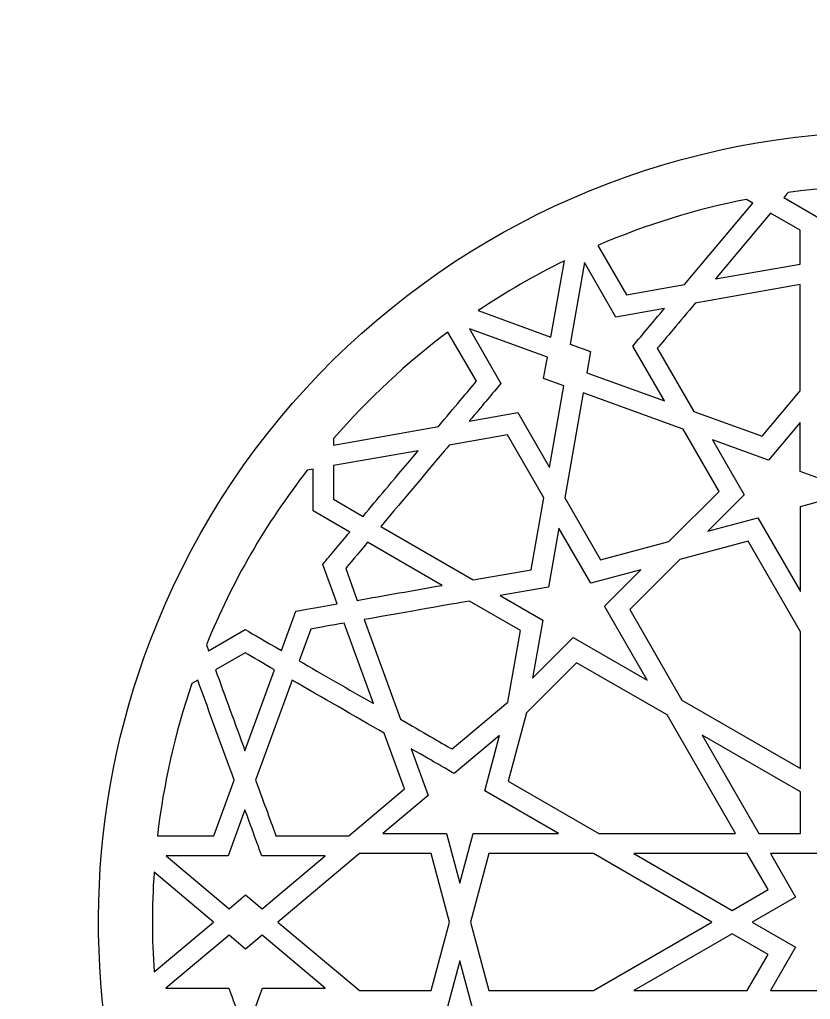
# Model space of a CAD drawing. Header units: millimetres. Extents: x -55 to 50, y -64 to 57.
# Drawn here: x -54.9 to -4.9, y -4.8 to 57.2 of the extents above; entities that cross this region are included whole.
import ezdxf

# ---------------------------------------------------------------- set-up
doc = ezdxf.new("R2010")
doc.units = ezdxf.units.MM
doc.header["$MEASUREMENT"] = 0
doc.layers.add('layer 1', color=7, linetype='Continuous')

msp = doc.modelspace()

# ---------------------------------------------------------------- linework, layer by layer
at = {"layer": 'layer 1', "color": 250}
for points, knots in [([(20.0385, 45.8999), (-5.7478, 57.1613), (-35.7112, 44.855), (-46.2581, 18.881), (-46.2581, 18.881), (-54.9056, -2.4197), (-47.9198, -27.305), (-28.5728, -40.853), (-28.5728, -40.853), (4.3364, -63.8973), (50.0137, -40.3761), (50.0137, 0.0995), (50.0137, 0.0995), (50.0137, 20.3585), (37.8929, 38.0933), (20.0385, 45.8999)], [0, 0, 0, 0, 0.2, 0.2, 0.2, 0.2, 0.4, 0.4, 0.4, 0.4, 0.6, 0.6, 0.6, 0.6, 1, 1, 1, 1]), ([(6.4072, 46.2291), (6.4072, 46.2291), (6.6686, 45.9172), (6.6686, 45.9172), (6.6686, 45.9172), (6.6686, 45.9172), (6.6686, 45.9169), (6.6686, 45.9169), (6.6686, 45.9169), (6.6686, 45.9169), (4.3692, 44.5886), (4.3692, 44.5886), (4.3692, 44.5886), (4.3692, 44.5886), (4.3692, 41.9301), (4.3692, 41.9301), (4.3692, 41.9301), (4.3325, 41.9368), (3.2851, 42.1217), (1.753, 42.393), (1.753, 42.393), (1.753, 42.393), (0.0427, 40.3564), (0.0427, 40.3564), (0.0427, 40.3564), (0.0427, 40.3564), (-1.664, 42.3926), (-1.664, 42.3926), (-1.664, 42.3926), (-1.664, 42.3926), (-4.2806, 41.9315), (-4.2806, 41.9315), (-4.2806, 41.9315), (-4.2806, 41.9315), (-4.2806, 44.5735), (-4.2806, 44.5735), (-4.2806, 44.5735), (-4.2806, 44.5735), (-6.5881, 45.9063), (-6.5881, 45.9063), (-6.5881, 45.9063), (-6.5881, 45.9063), (-6.5881, 45.9063), (-6.5881, 45.9063), (-6.5881, 45.9063), (-6.5881, 45.9063), (-6.5899, 45.907), (-6.5899, 45.907), (-6.5899, 45.907), (-6.5038, 46.01), (-6.4135, 46.1176), (-6.3221, 46.2266), (-6.3221, 46.2266), (-2.0902, 46.8041), (2.1749, 46.8048), (6.4072, 46.2291)], [0, 0, 0, 0, 0.0666667, 0.0666667, 0.0666667, 0.0666667, 0.1333333, 0.1333333, 0.1333333, 0.1333333, 0.2, 0.2, 0.2, 0.2, 0.2666667, 0.2666667, 0.2666667, 0.2666667, 0.3333333, 0.3333333, 0.3333333, 0.3333333, 0.4, 0.4, 0.4, 0.4, 0.4666667, 0.4666667, 0.4666667, 0.4666667, 0.5333333, 0.5333333, 0.5333333, 0.5333333, 0.6, 0.6, 0.6, 0.6, 0.6666667, 0.6666667, 0.6666667, 0.6666667, 0.7333333, 0.7333333, 0.7333333, 0.7333333, 0.8, 0.8, 0.8, 0.8, 0.8666667, 0.8666667, 0.8666667, 0.8666667, 1, 1, 1, 1]), ([(-8.9436, 45.793), (-8.9436, 45.793), (-8.5436, 45.5623), (-8.5436, 45.5623), (-8.5436, 45.5623), (-8.5436, 45.5623), (-12.864, 40.4174), (-12.864, 40.4174), (-12.864, 40.4174), (-12.864, 40.4174), (-12.8644, 40.4171), (-12.8644, 40.4171), (-12.8644, 40.4171), (-12.8644, 40.4171), (-12.8644, 40.4171), (-12.8644, 40.4171), (-12.8644, 40.4171), (-12.8644, 40.4171), (-16.5462, 39.7676), (-16.5462, 39.7676), (-16.5462, 39.7676), (-16.5462, 39.7676), (-18.3462, 42.8826), (-18.3462, 42.8826), (-18.3462, 42.8826), (-15.3119, 44.1918), (-12.1779, 45.1605), (-8.9436, 45.793)], [0, 0, 0, 0, 0.125, 0.125, 0.125, 0.125, 0.25, 0.25, 0.25, 0.25, 0.375, 0.375, 0.375, 0.375, 0.5, 0.5, 0.5, 0.5, 0.625, 0.625, 0.625, 0.625, 0.75, 0.75, 0.75, 0.75, 1, 1, 1, 1]), ([(-5.5566, 41.7065), (-5.5566, 41.7065), (-10.9082, 40.7624), (-10.9082, 40.7624), (-10.9082, 40.7624), (-10.9082, 40.7624), (-7.4214, 44.9143), (-7.4214, 44.9143), (-7.4214, 44.9143), (-7.4214, 44.9143), (-5.5566, 43.8372), (-5.5566, 43.8372), (-5.5566, 43.8372), (-5.5566, 43.8372), (-5.5566, 41.7065), (-5.5566, 41.7065)], [0, 0, 0, 0, 0.2, 0.2, 0.2, 0.2, 0.4, 0.4, 0.4, 0.4, 0.6, 0.6, 0.6, 0.6, 1, 1, 1, 1]), ([(-20.4651, 41.9068), (-20.4651, 41.9068), (-21.3141, 37.09), (-21.3141, 37.09), (-21.3141, 37.09), (-21.3141, 37.09), (-25.9086, 38.7629), (-25.9086, 38.7629), (-25.9086, 38.7629), (-24.1706, 39.932), (-22.3533, 40.9801), (-20.4651, 41.9068)], [0, 0, 0, 0, 0.25, 0.25, 0.25, 0.25, 0.5, 0.5, 0.5, 0.5, 1, 1, 1, 1]), ([(-16.1388, 36.5125), (-16.1388, 36.5125), (-14.1414, 33.0489), (-14.1414, 33.0489), (-14.1414, 33.0489), (-14.1414, 33.0489), (-19.0506, 34.835), (-19.0506, 34.835), (-19.0506, 34.835), (-19.0506, 34.835), (-18.8131, 36.1798), (-18.8131, 36.1798), (-18.8131, 36.1798), (-18.8131, 36.1798), (-20.0966, 36.6469), (-20.0966, 36.6469), (-20.0966, 36.6469), (-20.0966, 36.6469), (-19.1899, 41.7925), (-19.1899, 41.7925), (-19.1899, 41.7925), (-19.1899, 41.7925), (-17.2041, 38.3558), (-17.2041, 38.3558), (-17.2041, 38.3558), (-17.2041, 38.3558), (-14.1383, 38.8969), (-14.1383, 38.8969), (-14.1383, 38.8969), (-14.8955, 37.9938), (-15.4765, 37.3017), (-16.1388, 36.5125)], [0, 0, 0, 0, 0.1111111, 0.1111111, 0.1111111, 0.1111111, 0.2222222, 0.2222222, 0.2222222, 0.2222222, 0.3333333, 0.3333333, 0.3333333, 0.3333333, 0.4444444, 0.4444444, 0.4444444, 0.4444444, 0.5555556, 0.5555556, 0.5555556, 0.5555556, 0.6666667, 0.6666667, 0.6666667, 0.6666667, 0.7777778, 0.7777778, 0.7777778, 0.7777778, 1, 1, 1, 1]), ([(-5.5566, 40.4111), (-5.5566, 40.4111), (-5.5566, 33.6804), (-5.5566, 33.6804), (-5.5566, 33.6804), (-5.5566, 33.6804), (-7.9611, 30.8151), (-7.9611, 30.8151), (-7.9611, 30.8151), (-7.9611, 30.8151), (-12.2879, 32.3885), (-12.2879, 32.3885), (-12.2879, 32.3885), (-12.2879, 32.3885), (-14.5877, 36.3763), (-14.5877, 36.3763), (-14.5877, 36.3763), (-14.0635, 37.0008), (-13.1971, 38.0333), (-12.1849, 39.2416), (-12.1849, 39.2416), (-12.1849, 39.2416), (-5.5566, 40.4111), (-5.5566, 40.4111)], [0, 0, 0, 0, 0.1428571, 0.1428571, 0.1428571, 0.1428571, 0.2857143, 0.2857143, 0.2857143, 0.2857143, 0.4285714, 0.4285714, 0.4285714, 0.4285714, 0.5714286, 0.5714286, 0.5714286, 0.5714286, 0.7142857, 0.7142857, 0.7142857, 0.7142857, 1, 1, 1, 1]), ([(-27.8231, 37.4026), (-27.8231, 37.4026), (-26.0281, 34.2904), (-26.0281, 34.2904), (-26.0281, 34.2904), (-26.5523, 33.6656), (-27.4188, 32.633), (-28.4308, 31.4251), (-28.4308, 31.4251), (-28.4308, 31.4251), (-35.0592, 30.2556), (-35.0592, 30.2556), (-35.0592, 30.2556), (-35.0592, 30.2556), (-35.0592, 30.6811), (-35.0592, 30.6811), (-35.0592, 30.6811), (-32.8658, 33.1932), (-30.4502, 35.4344), (-27.8231, 37.4026)], [0, 0, 0, 0, 0.1666667, 0.1666667, 0.1666667, 0.1666667, 0.3333333, 0.3333333, 0.3333333, 0.3333333, 0.5, 0.5, 0.5, 0.5, 0.6666667, 0.6666667, 0.6666667, 0.6666667, 1, 1, 1, 1]), ([(-20.4928, 34.0021), (-20.4928, 34.0021), (-21.4042, 28.8364), (-21.4042, 28.8364), (-21.4042, 28.8364), (-21.4042, 28.8364), (-23.4118, 32.3106), (-23.4118, 32.3106), (-23.4118, 32.3106), (-23.4118, 32.3106), (-26.4773, 31.7698), (-26.4773, 31.7698), (-26.4773, 31.7698), (-25.582, 32.8373), (-25.2674, 33.2123), (-24.477, 34.1542), (-24.477, 34.1542), (-24.477, 34.1542), (-26.4693, 37.6093), (-26.4693, 37.6093), (-26.4693, 37.6093), (-26.4693, 37.6093), (-21.539, 35.8144), (-21.539, 35.8144), (-21.539, 35.8144), (-21.539, 35.8144), (-21.7767, 34.4689), (-21.7767, 34.4689), (-21.7767, 34.4689), (-21.7767, 34.4689), (-20.4928, 34.0021), (-20.4928, 34.0021)], [0, 0, 0, 0, 0.1111111, 0.1111111, 0.1111111, 0.1111111, 0.2222222, 0.2222222, 0.2222222, 0.2222222, 0.3333333, 0.3333333, 0.3333333, 0.3333333, 0.4444444, 0.4444444, 0.4444444, 0.4444444, 0.5555556, 0.5555556, 0.5555556, 0.5555556, 0.6666667, 0.6666667, 0.6666667, 0.6666667, 0.7777778, 0.7777778, 0.7777778, 0.7777778, 1, 1, 1, 1]), ([(-19.2756, 33.5594), (-19.2756, 33.5594), (-12.9533, 31.2589), (-12.9533, 31.2589), (-12.9533, 31.2589), (-12.9533, 31.2589), (-10.6849, 27.3301), (-10.6849, 27.3301), (-10.6849, 27.3301), (-10.6849, 27.3301), (-13.8515, 24.1646), (-13.8515, 24.1646), (-13.8515, 24.1646), (-13.8515, 24.1646), (-18.1761, 23.005), (-18.1761, 23.005), (-18.1761, 23.005), (-18.1761, 23.005), (-20.4443, 26.9339), (-20.4443, 26.9339), (-20.4443, 26.9339), (-20.4443, 26.9339), (-19.2756, 33.5594), (-19.2756, 33.5594)], [0, 0, 0, 0, 0.1428571, 0.1428571, 0.1428571, 0.1428571, 0.2857143, 0.2857143, 0.2857143, 0.2857143, 0.4285714, 0.4285714, 0.4285714, 0.4285714, 0.5714286, 0.5714286, 0.5714286, 0.5714286, 0.7142857, 0.7142857, 0.7142857, 0.7142857, 1, 1, 1, 1]), ([(-2.0701, 27.3135), (-2.0701, 27.3135), (-5.5372, 26.385), (-5.5372, 26.385), (-5.5372, 26.385), (-5.5372, 26.385), (-5.5372, 21.004), (-5.5372, 21.004), (-5.5372, 21.004), (-5.5372, 21.004), (-8.2278, 25.6646), (-8.2278, 25.6646), (-8.2278, 25.6646), (-8.2278, 25.6646), (-11.3968, 24.8144), (-11.3968, 24.8144), (-11.3968, 24.8144), (-11.3968, 24.8144), (-9.0907, 27.1198), (-9.0907, 27.1198), (-9.0907, 27.1198), (-9.0907, 27.1198), (-11.0991, 30.5985), (-11.0991, 30.5985), (-11.0991, 30.5985), (-11.0991, 30.5985), (-7.5579, 29.3109), (-7.5579, 29.3109), (-7.5579, 29.3109), (-7.5579, 29.3109), (-5.5566, 31.696), (-5.5566, 31.696), (-5.5566, 31.696), (-5.5566, 31.696), (-5.5566, 28.5831), (-5.5566, 28.5831), (-5.5566, 28.5831), (-5.5566, 28.5831), (-2.0701, 27.3135), (-2.0701, 27.3135)], [0, 0, 0, 0, 0.0909091, 0.0909091, 0.0909091, 0.0909091, 0.1818182, 0.1818182, 0.1818182, 0.1818182, 0.2727273, 0.2727273, 0.2727273, 0.2727273, 0.3636364, 0.3636364, 0.3636364, 0.3636364, 0.4545455, 0.4545455, 0.4545455, 0.4545455, 0.5454545, 0.5454545, 0.5454545, 0.5454545, 0.6363636, 0.6363636, 0.6363636, 0.6363636, 0.7272727, 0.7272727, 0.7272727, 0.7272727, 0.8181818, 0.8181818, 0.8181818, 0.8181818, 1, 1, 1, 1]), ([(-24.0696, 30.8991), (-24.0696, 30.8991), (-21.7664, 26.9131), (-21.7664, 26.9131), (-21.7664, 26.9131), (-21.7664, 26.9131), (-22.5666, 22.3806), (-22.5666, 22.3806), (-22.5666, 22.3806), (-22.5666, 22.3806), (-26.2341, 21.7329), (-26.2341, 21.7329), (-26.2341, 21.7329), (-26.2341, 21.7329), (-32.072, 25.1044), (-32.072, 25.1044), (-32.072, 25.1044), (-31.5626, 25.7108), (-28.2881, 29.6108), (-27.752, 30.2493), (-27.752, 30.2493), (-27.752, 30.2493), (-27.7515, 30.2493), (-27.7515, 30.2493), (-27.7515, 30.2493), (-27.7515, 30.2493), (-27.7513, 30.2493), (-27.7513, 30.2493), (-27.7513, 30.2493), (-27.7513, 30.2493), (-24.0696, 30.8991), (-24.0696, 30.8991)], [0, 0, 0, 0, 0.1111111, 0.1111111, 0.1111111, 0.1111111, 0.2222222, 0.2222222, 0.2222222, 0.2222222, 0.3333333, 0.3333333, 0.3333333, 0.3333333, 0.4444444, 0.4444444, 0.4444444, 0.4444444, 0.5555556, 0.5555556, 0.5555556, 0.5555556, 0.6666667, 0.6666667, 0.6666667, 0.6666667, 0.7777778, 0.7777778, 0.7777778, 0.7777778, 1, 1, 1, 1]), ([(-35.0592, 28.9602), (-35.0592, 28.9602), (-29.7075, 29.9043), (-29.7075, 29.9043), (-29.7075, 29.9043), (-31.6375, 27.6059), (-32.1597, 26.9833), (-33.1942, 25.7524), (-33.1942, 25.7524), (-33.1942, 25.7524), (-35.0592, 26.8295), (-35.0592, 26.8295), (-35.0592, 26.8295), (-35.0592, 26.8295), (-35.0592, 28.9602), (-35.0592, 28.9602)], [0, 0, 0, 0, 0.2, 0.2, 0.2, 0.2, 0.4, 0.4, 0.4, 0.4, 0.6, 0.6, 0.6, 0.6, 1, 1, 1, 1]), ([(-36.7208, 28.6671), (-36.7208, 28.6671), (-36.3352, 28.7352), (-36.3352, 28.7352), (-36.3352, 28.7352), (-36.3352, 28.7352), (-36.3352, 26.0929), (-36.3352, 26.0929), (-36.3352, 26.0929), (-36.3352, 26.0929), (-34.026, 24.7594), (-34.026, 24.7594), (-34.026, 24.7594), (-34.6539, 24.0094), (-35.2407, 23.3098), (-35.74, 22.715), (-35.74, 22.715), (-35.74, 22.715), (-34.8318, 20.2173), (-34.8318, 20.2173), (-34.8318, 20.2173), (-36.5924, 19.9076), (-36.6945, 19.8896), (-37.451, 19.7549), (-37.451, 19.7549), (-37.451, 19.7549), (-38.3542, 17.2706), (-38.3542, 17.2706), (-38.3542, 17.2706), (-39.4724, 17.9169), (-40.0456, 18.2474), (-40.6473, 18.5942), (-40.6473, 18.5942), (-40.6473, 18.5942), (-42.961, 17.2597), (-42.961, 17.2597), (-42.961, 17.2597), (-42.9762, 17.3013), (-43.0266, 17.4399), (-43.095, 17.6283), (-43.095, 17.6283), (-41.4696, 21.626), (-39.3443, 25.2998), (-36.7208, 28.6671)], [0, 0, 0, 0, 0.0833333, 0.0833333, 0.0833333, 0.0833333, 0.1666667, 0.1666667, 0.1666667, 0.1666667, 0.25, 0.25, 0.25, 0.25, 0.3333333, 0.3333333, 0.3333333, 0.3333333, 0.4166667, 0.4166667, 0.4166667, 0.4166667, 0.5, 0.5, 0.5, 0.5, 0.5833333, 0.5833333, 0.5833333, 0.5833333, 0.6666667, 0.6666667, 0.6666667, 0.6666667, 0.75, 0.75, 0.75, 0.75, 0.8333333, 0.8333333, 0.8333333, 0.8333333, 1, 1, 1, 1]), ([(-18.7916, 21.5191), (-18.7916, 21.5191), (-15.6229, 22.3686), (-15.6229, 22.3686), (-15.6229, 22.3686), (-15.6229, 22.3686), (-17.9294, 20.0635), (-17.9294, 20.0635), (-17.9294, 20.0635), (-17.9294, 20.0635), (-15.2389, 15.403), (-15.2389, 15.403), (-15.2389, 15.403), (-15.2389, 15.403), (-19.8993, 18.0936), (-19.8993, 18.0936), (-19.8993, 18.0936), (-19.8993, 18.0936), (-22.4771, 15.5145), (-22.4771, 15.5145), (-22.4771, 15.5145), (-22.4771, 15.5145), (-21.8292, 19.1904), (-21.8292, 19.1904), (-21.8292, 19.1904), (-21.8292, 19.1904), (-24.515, 20.7409), (-24.515, 20.7409), (-24.515, 20.7409), (-24.515, 20.7409), (-21.4657, 21.2789), (-21.4657, 21.2789), (-21.4657, 21.2789), (-21.4657, 21.2789), (-20.8069, 25.0098), (-20.8069, 25.0098), (-20.8069, 25.0098), (-20.8069, 25.0098), (-18.7916, 21.5191), (-18.7916, 21.5191)], [0, 0, 0, 0, 0.0909091, 0.0909091, 0.0909091, 0.0909091, 0.1818182, 0.1818182, 0.1818182, 0.1818182, 0.2727273, 0.2727273, 0.2727273, 0.2727273, 0.3636364, 0.3636364, 0.3636364, 0.3636364, 0.4545455, 0.4545455, 0.4545455, 0.4545455, 0.5454545, 0.5454545, 0.5454545, 0.5454545, 0.6363636, 0.6363636, 0.6363636, 0.6363636, 0.7272727, 0.7272727, 0.7272727, 0.7272727, 0.8181818, 0.8181818, 0.8181818, 0.8181818, 1, 1, 1, 1]), ([(-13.0295, 14.1277), (-13.0295, 14.1277), (-16.335, 19.8533), (-16.335, 19.8533), (-16.335, 19.8533), (-16.335, 19.8533), (-13.1681, 23.0184), (-13.1681, 23.0184), (-13.1681, 23.0184), (-13.1681, 23.0184), (-8.8434, 24.1787), (-8.8434, 24.1787), (-8.8434, 24.1787), (-8.8434, 24.1787), (-5.5372, 18.452), (-5.5372, 18.452), (-5.5372, 18.452), (-5.5372, 18.452), (-5.5372, 9.8023), (-5.5372, 9.8023), (-5.5372, 9.8023), (-5.5372, 9.8023), (-13.0295, 14.1277), (-13.0295, 14.1277)], [0, 0, 0, 0, 0.1428571, 0.1428571, 0.1428571, 0.1428571, 0.2857143, 0.2857143, 0.2857143, 0.2857143, 0.4285714, 0.4285714, 0.4285714, 0.4285714, 0.5714286, 0.5714286, 0.5714286, 0.5714286, 0.7142857, 0.7142857, 0.7142857, 0.7142857, 1, 1, 1, 1]), ([(-32.9045, 24.1117), (-32.9045, 24.1117), (-28.189, 21.3886), (-28.189, 21.3886), (-28.189, 21.3886), (-29.9802, 21.0732), (-31.8864, 20.737), (-33.5562, 20.4421), (-33.5562, 20.4421), (-33.5562, 20.4421), (-34.2893, 22.4589), (-34.2893, 22.4589), (-34.2893, 22.4589), (-34.0596, 22.733), (-33.5434, 23.3483), (-32.9045, 24.1117)], [0, 0, 0, 0, 0.2, 0.2, 0.2, 0.2, 0.4, 0.4, 0.4, 0.4, 0.6, 0.6, 0.6, 0.6, 1, 1, 1, 1]), ([(-24.0393, 14), (-24.0393, 14), (-27.5656, 11.0427), (-27.5656, 11.0427), (-27.5656, 11.0427), (-28.2743, 11.4519), (-29.4477, 12.1289), (-30.8183, 12.9191), (-30.8183, 12.9191), (-30.8183, 12.9191), (-33.1134, 19.2246), (-33.1134, 19.2246), (-33.1134, 19.2246), (-30.2516, 19.7305), (-27.6756, 20.1835), (-26.4702, 20.3962), (-26.4702, 20.3962), (-26.4702, 20.3962), (-26.4698, 20.3959), (-26.4698, 20.3959), (-26.4698, 20.3959), (-26.4698, 20.3959), (-26.4695, 20.3959), (-26.4695, 20.3959), (-26.4695, 20.3959), (-26.4695, 20.3959), (-23.2409, 18.5325), (-23.2409, 18.5325), (-23.2409, 18.5325), (-23.2409, 18.5325), (-24.0393, 14), (-24.0393, 14)], [0, 0, 0, 0, 0.1111111, 0.1111111, 0.1111111, 0.1111111, 0.2222222, 0.2222222, 0.2222222, 0.2222222, 0.3333333, 0.3333333, 0.3333333, 0.3333333, 0.4444444, 0.4444444, 0.4444444, 0.4444444, 0.5555556, 0.5555556, 0.5555556, 0.5555556, 0.6666667, 0.6666667, 0.6666667, 0.6666667, 0.7777778, 0.7777778, 0.7777778, 0.7777778, 1, 1, 1, 1]), ([(-32.5373, 13.9118), (-34.1066, 14.8181), (-35.7718, 15.7798), (-37.2324, 16.6229), (-37.2324, 16.6229), (-37.2324, 16.6229), (-36.5034, 18.6274), (-36.5034, 18.6274), (-36.5034, 18.6274), (-35.9215, 18.7304), (-35.199, 18.8574), (-34.3891, 18.9996), (-34.3891, 18.9996), (-34.3891, 18.9996), (-32.5373, 13.9118), (-32.5373, 13.9118)], [0, 0, 0, 0, 0.2, 0.2, 0.2, 0.2, 0.4, 0.4, 0.4, 0.4, 0.6, 0.6, 0.6, 0.6, 1, 1, 1, 1]), ([(-40.6598, 10.9358), (-41.2798, 12.6404), (-41.9403, 14.4551), (-42.5183, 16.0419), (-42.5183, 16.0419), (-42.5183, 16.0419), (-40.6472, 17.1217), (-40.6472, 17.1217), (-40.6472, 17.1217), (-40.1369, 16.8272), (-39.5046, 16.462), (-38.7972, 16.0532), (-38.7972, 16.0532), (-38.7972, 16.0532), (-40.6598, 10.9358), (-40.6598, 10.9358)], [0, 0, 0, 0, 0.2, 0.2, 0.2, 0.2, 0.4, 0.4, 0.4, 0.4, 0.6, 0.6, 0.6, 0.6, 1, 1, 1, 1]), ([(-9.6382, 5.7016), (-9.6382, 5.7016), (-18.2878, 5.7016), (-18.2878, 5.7016), (-18.2878, 5.7016), (-18.2878, 5.7016), (-24.0144, 9.0075), (-24.0144, 9.0075), (-24.0144, 9.0075), (-24.0144, 9.0075), (-22.8542, 13.3325), (-22.8542, 13.3325), (-22.8542, 13.3325), (-22.8542, 13.3325), (-19.6893, 16.4994), (-19.6893, 16.4994), (-19.6893, 16.4994), (-19.6893, 16.4994), (-13.9633, 13.1935), (-13.9633, 13.1935), (-13.9633, 13.1935), (-13.9633, 13.1935), (-9.6382, 5.7016), (-9.6382, 5.7016)], [0, 0, 0, 0, 0.1428571, 0.1428571, 0.1428571, 0.1428571, 0.2857143, 0.2857143, 0.2857143, 0.2857143, 0.4285714, 0.4285714, 0.4285714, 0.4285714, 0.5714286, 0.5714286, 0.5714286, 0.5714286, 0.7142857, 0.7142857, 0.7142857, 0.7142857, 1, 1, 1, 1]), ([(-44.0136, 15.179), (-44.0136, 15.179), (-43.6403, 15.3945), (-43.6403, 15.3945), (-43.6403, 15.3945), (-42.9136, 13.3992), (-42.0672, 11.073), (-41.3389, 9.0699), (-41.3389, 9.0699), (-41.3389, 9.0699), (-41.3391, 9.0696), (-41.3391, 9.0696), (-41.3391, 9.0696), (-41.3391, 9.0696), (-41.3389, 9.0692), (-41.3389, 9.0692), (-41.3389, 9.0692), (-41.3389, 9.0692), (-42.6165, 5.557), (-42.6165, 5.557), (-42.6165, 5.557), (-42.6165, 5.557), (-46.1928, 5.5556), (-46.1928, 5.5556), (-46.1928, 5.5556), (-45.8112, 8.8399), (-45.0836, 12.0562), (-44.0136, 15.179)], [0, 0, 0, 0, 0.125, 0.125, 0.125, 0.125, 0.25, 0.25, 0.25, 0.25, 0.375, 0.375, 0.375, 0.375, 0.5, 0.5, 0.5, 0.5, 0.625, 0.625, 0.625, 0.625, 0.75, 0.75, 0.75, 0.75, 1, 1, 1, 1]), ([(-31.8582, 12.0463), (-31.8582, 12.0463), (-31.8582, 12.046), (-31.8582, 12.046), (-31.8582, 12.046), (-31.8582, 12.046), (-31.858, 12.046), (-31.858, 12.046), (-31.858, 12.046), (-31.858, 12.046), (-30.5722, 8.5143), (-30.5722, 8.5143), (-30.5722, 8.5143), (-30.5722, 8.5143), (-34.0984, 5.5552), (-34.0984, 5.5552), (-34.0984, 5.5552), (-34.0984, 5.5552), (-38.701, 5.557), (-38.701, 5.557), (-38.701, 5.557), (-38.9795, 6.3232), (-39.4411, 7.5893), (-39.981, 9.0699), (-39.981, 9.0699), (-39.981, 9.0699), (-37.6754, 15.4048), (-37.6754, 15.4048), (-37.6754, 15.4048), (-37.6754, 15.4048), (-37.6753, 15.4044), (-37.6753, 15.4044), (-37.6753, 15.4044), (-37.6753, 15.4044), (-37.675, 15.4051), (-37.675, 15.4051), (-37.675, 15.4051), (-35.8396, 14.3457), (-33.7009, 13.1106), (-31.8582, 12.0463)], [0, 0, 0, 0, 0.0909091, 0.0909091, 0.0909091, 0.0909091, 0.1818182, 0.1818182, 0.1818182, 0.1818182, 0.2727273, 0.2727273, 0.2727273, 0.2727273, 0.3636364, 0.3636364, 0.3636364, 0.3636364, 0.4545455, 0.4545455, 0.4545455, 0.4545455, 0.5454545, 0.5454545, 0.5454545, 0.5454545, 0.6363636, 0.6363636, 0.6363636, 0.6363636, 0.7272727, 0.7272727, 0.7272727, 0.7272727, 0.8181818, 0.8181818, 0.8181818, 0.8181818, 1, 1, 1, 1]), ([(-30.1395, 11.055), (-28.4999, 10.1092), (-28.0665, 9.8587), (-27.4303, 9.4911), (-27.4303, 9.4911), (-27.4303, 9.4911), (-24.5598, 11.8985), (-24.5598, 11.8985), (-24.5598, 11.8985), (-24.5598, 11.8985), (-25.5003, 8.3919), (-25.5003, 8.3919), (-25.5003, 8.3919), (-25.5003, 8.3919), (-20.8396, 5.7016), (-20.8396, 5.7016), (-20.8396, 5.7016), (-20.8396, 5.7016), (-26.2206, 5.7016), (-26.2206, 5.7016), (-26.2206, 5.7016), (-26.2206, 5.7016), (-27.0632, 2.5552), (-27.0632, 2.5552), (-27.0632, 2.5552), (-27.0632, 2.5552), (-27.9055, 5.7016), (-27.9055, 5.7016), (-27.9055, 5.7016), (-27.9055, 5.7016), (-31.9395, 5.7016), (-31.9395, 5.7016), (-31.9395, 5.7016), (-31.9395, 5.7016), (-29.0675, 8.1114), (-29.0675, 8.1114), (-29.0675, 8.1114), (-29.0675, 8.1114), (-30.1395, 11.055), (-30.1395, 11.055)], [0, 0, 0, 0, 0.0909091, 0.0909091, 0.0909091, 0.0909091, 0.1818182, 0.1818182, 0.1818182, 0.1818182, 0.2727273, 0.2727273, 0.2727273, 0.2727273, 0.3636364, 0.3636364, 0.3636364, 0.3636364, 0.4545455, 0.4545455, 0.4545455, 0.4545455, 0.5454545, 0.5454545, 0.5454545, 0.5454545, 0.6363636, 0.6363636, 0.6363636, 0.6363636, 0.7272727, 0.7272727, 0.7272727, 0.7272727, 0.8181818, 0.8181818, 0.8181818, 0.8181818, 1, 1, 1, 1]), ([(-8.165, 5.7016), (-8.165, 5.7016), (-11.7538, 11.9179), (-11.7538, 11.9179), (-11.7538, 11.9179), (-11.7538, 11.9179), (-5.5372, 8.3291), (-5.5372, 8.3291), (-5.5372, 8.3291), (-5.5372, 8.3291), (-5.5372, 5.7016), (-5.5372, 5.7016), (-5.5372, 5.7016), (-5.5372, 5.7016), (-8.165, 5.7016), (-8.165, 5.7016)], [0, 0, 0, 0, 0.2, 0.2, 0.2, 0.2, 0.4, 0.4, 0.4, 0.4, 0.6, 0.6, 0.6, 0.6, 1, 1, 1, 1]), ([(1.6457, -5.8088), (1.6457, -5.8088), (0.0635, -8.5492), (0.0635, -8.5492), (0.0635, -8.5492), (0.0635, -8.5492), (-1.5187, -5.8088), (-1.5187, -5.8088), (-1.5187, -5.8088), (-1.5187, -5.8088), (-4.2615, -7.3914), (-4.2615, -7.3914), (-4.2615, -7.3914), (-4.2615, -7.3914), (-4.2615, -4.2242), (-4.2615, -4.2242), (-4.2615, -4.2242), (-4.2615, -4.2242), (-7.4288, -4.2242), (-7.4288, -4.2242), (-7.4288, -4.2242), (-7.4288, -4.2242), (-5.8459, -1.4817), (-5.8459, -1.4817), (-5.8459, -1.4817), (-5.8459, -1.4817), (-8.5866, 0.1009), (-8.5866, 0.1009), (-8.5866, 0.1009), (-8.5866, 0.1009), (-5.8459, 1.6831), (-5.8459, 1.6831), (-5.8459, 1.6831), (-5.8459, 1.6831), (-7.4288, 4.4256), (-7.4288, 4.4256), (-7.4288, 4.4256), (-7.4288, 4.4256), (-4.2615, 4.4256), (-4.2615, 4.4256), (-4.2615, 4.4256), (-4.2615, 4.4256), (-4.2615, 7.5928), (-4.2615, 7.5928), (-4.2615, 7.5928), (-4.2615, 7.5928), (-1.5187, 6.0103), (-1.5187, 6.0103), (-1.5187, 6.0103), (-1.5187, 6.0103), (0.0635, 8.7507), (0.0635, 8.7507), (0.0635, 8.7507), (0.0635, 8.7507), (1.6457, 6.0103), (1.6457, 6.0103), (1.6457, 6.0103), (1.6457, 6.0103), (4.3886, 7.5928), (4.3886, 7.5928), (4.3886, 7.5928), (4.3886, 7.5928), (4.3886, 4.4256), (4.3886, 4.4256), (4.3886, 4.4256), (4.3886, 4.4256), (7.5554, 4.4256), (7.5554, 4.4256), (7.5554, 4.4256), (7.5554, 4.4256), (5.9729, 1.6831), (5.9729, 1.6831), (5.9729, 1.6831), (5.9729, 1.6831), (8.7136, 0.1009), (8.7136, 0.1009), (8.7136, 0.1009), (8.7136, 0.1009), (5.9729, -1.4817), (5.9729, -1.4817), (5.9729, -1.4817), (5.9729, -1.4817), (7.5554, -4.2242), (7.5554, -4.2242), (7.5554, -4.2242), (7.5554, -4.2242), (4.3886, -4.2242), (4.3886, -4.2242), (4.3886, -4.2242), (4.3886, -4.2242), (4.3886, -7.3914), (4.3886, -7.3914), (4.3886, -7.3914), (4.3886, -7.3914), (1.6457, -5.8088), (1.6457, -5.8088)], [0, 0, 0, 0, 0.04, 0.04, 0.04, 0.04, 0.08, 0.08, 0.08, 0.08, 0.12, 0.12, 0.12, 0.12, 0.16, 0.16, 0.16, 0.16, 0.2, 0.2, 0.2, 0.2, 0.24, 0.24, 0.24, 0.24, 0.28, 0.28, 0.28, 0.28, 0.32, 0.32, 0.32, 0.32, 0.36, 0.36, 0.36, 0.36, 0.4, 0.4, 0.4, 0.4, 0.44, 0.44, 0.44, 0.44, 0.48, 0.48, 0.48, 0.48, 0.52, 0.52, 0.52, 0.52, 0.56, 0.56, 0.56, 0.56, 0.6, 0.6, 0.6, 0.6, 0.64, 0.64, 0.64, 0.64, 0.68, 0.68, 0.68, 0.68, 0.72, 0.72, 0.72, 0.72, 0.76, 0.76, 0.76, 0.76, 0.8, 0.8, 0.8, 0.8, 0.84, 0.84, 0.84, 0.84, 0.88, 0.88, 0.88, 0.88, 0.92, 0.92, 0.92, 0.92, 1, 1, 1, 1]), ([(-40.6593, 7.2055), (-39.9103, 5.1513), (-39.8188, 4.8976), (-39.5955, 4.2817), (-39.5955, 4.2817), (-39.5955, 4.2817), (-35.5794, 4.2799), (-35.5794, 4.2799), (-35.5794, 4.2799), (-35.5794, 4.2799), (-39.5669, 0.9338), (-39.5669, 0.9338), (-39.5669, 0.9338), (-39.5669, 0.9338), (-40.6131, 1.8119), (-40.6131, 1.8119), (-40.6131, 1.8119), (-40.6131, 1.8119), (-41.6593, 0.9335), (-41.6593, 0.9335), (-41.6593, 0.9335), (-41.6593, 0.9335), (-45.6483, 4.2803), (-45.6483, 4.2803), (-45.6483, 4.2803), (-45.6483, 4.2803), (-41.7227, 4.2817), (-41.7227, 4.2817), (-41.7227, 4.2817), (-41.7227, 4.2817), (-40.6593, 7.2055), (-40.6593, 7.2055)], [0, 0, 0, 0, 0.1111111, 0.1111111, 0.1111111, 0.1111111, 0.2222222, 0.2222222, 0.2222222, 0.2222222, 0.3333333, 0.3333333, 0.3333333, 0.3333333, 0.4444444, 0.4444444, 0.4444444, 0.4444444, 0.5555556, 0.5555556, 0.5555556, 0.5555556, 0.6666667, 0.6666667, 0.6666667, 0.6666667, 0.7777778, 0.7777778, 0.7777778, 0.7777778, 1, 1, 1, 1]), ([(-28.8848, 4.4256), (-28.8848, 4.4256), (-27.7265, 0.1009), (-27.7265, 0.1009), (-27.7265, 0.1009), (-27.7265, 0.1009), (-28.8848, -4.2242), (-28.8848, -4.2242), (-28.8848, -4.2242), (-28.8848, -4.2242), (-33.4191, -4.2242), (-33.4191, -4.2242), (-33.4191, -4.2242), (-33.4191, -4.2242), (-33.5913, -4.0795), (-33.5913, -4.0795), (-33.5913, -4.0795), (-33.5913, -4.0795), (-33.5935, -4.0795), (-33.5935, -4.0795), (-33.5935, -4.0795), (-33.5935, -4.0795), (-38.5746, 0.1009), (-38.5746, 0.1009), (-38.5746, 0.1009), (-38.5746, 0.1009), (-33.4213, 4.4256), (-33.4213, 4.4256), (-33.4213, 4.4256), (-33.4213, 4.4256), (-28.8848, 4.4256), (-28.8848, 4.4256)], [0, 0, 0, 0, 0.1111111, 0.1111111, 0.1111111, 0.1111111, 0.2222222, 0.2222222, 0.2222222, 0.2222222, 0.3333333, 0.3333333, 0.3333333, 0.3333333, 0.4444444, 0.4444444, 0.4444444, 0.4444444, 0.5555556, 0.5555556, 0.5555556, 0.5555556, 0.6666667, 0.6666667, 0.6666667, 0.6666667, 0.7777778, 0.7777778, 0.7777778, 0.7777778, 1, 1, 1, 1]), ([(-18.63, -4.2242), (-18.63, -4.2242), (-25.2414, -4.2242), (-25.2414, -4.2242), (-25.2414, -4.2242), (-25.2414, -4.2242), (-26.3996, 0.1009), (-26.3996, 0.1009), (-26.3996, 0.1009), (-26.3996, 0.1009), (-25.2414, 4.4256), (-25.2414, 4.4256), (-25.2414, 4.4256), (-25.2414, 4.4256), (-18.6298, 4.4256), (-18.6298, 4.4256), (-18.6298, 4.4256), (-18.6298, 4.4256), (-11.1379, 0.1009), (-11.1379, 0.1009), (-11.1379, 0.1009), (-11.1379, 0.1009), (-18.63, -4.2242), (-18.63, -4.2242)], [0, 0, 0, 0, 0.1428571, 0.1428571, 0.1428571, 0.1428571, 0.2857143, 0.2857143, 0.2857143, 0.2857143, 0.4285714, 0.4285714, 0.4285714, 0.4285714, 0.5714286, 0.5714286, 0.5714286, 0.5714286, 0.7142857, 0.7142857, 0.7142857, 0.7142857, 1, 1, 1, 1]), ([(-16.0778, 4.4256), (-16.0778, 4.4256), (-8.9016, 4.4256), (-8.9016, 4.4256), (-8.9016, 4.4256), (-8.9016, 4.4256), (-7.5886, 2.1502), (-7.5886, 2.1502), (-7.5886, 2.1502), (-7.5886, 2.1502), (-9.8622, 0.8371), (-9.8622, 0.8371), (-9.8622, 0.8371), (-9.8622, 0.8371), (-16.0778, 4.4256), (-16.0778, 4.4256)], [0, 0, 0, 0, 0.2, 0.2, 0.2, 0.2, 0.4, 0.4, 0.4, 0.4, 0.6, 0.6, 0.6, 0.6, 1, 1, 1, 1]), ([(-46.4032, 3.248), (-46.4032, 3.248), (-42.6518, 0.1009), (-42.6518, 0.1009), (-42.6518, 0.1009), (-42.6518, 0.1009), (-46.4032, -3.0466), (-46.4032, -3.0466), (-46.4032, -3.0466), (-46.5424, -0.9476), (-46.5487, 1.0502), (-46.4032, 3.248)], [0, 0, 0, 0, 0.25, 0.25, 0.25, 0.25, 0.5, 0.5, 0.5, 0.5, 1, 1, 1, 1]), ([(-40.6131, -1.6104), (-40.6131, -1.6104), (-39.5669, -0.732), (-39.5669, -0.732), (-39.5669, -0.732), (-39.5669, -0.732), (-35.5771, -4.0802), (-35.5771, -4.0802), (-35.5771, -4.0802), (-35.5771, -4.0802), (-39.5525, -4.082), (-39.5525, -4.082), (-39.5525, -4.082), (-39.5525, -4.082), (-40.616, -7.0062), (-40.616, -7.0062), (-40.616, -7.0062), (-41.3354, -5.0331), (-41.4893, -4.6069), (-41.6797, -4.082), (-41.6797, -4.082), (-41.6797, -4.082), (-45.6504, -4.0802), (-45.6504, -4.0802), (-45.6504, -4.0802), (-45.6504, -4.0802), (-41.6593, -0.732), (-41.6593, -0.732), (-41.6593, -0.732), (-41.6593, -0.732), (-40.6131, -1.6104), (-40.6131, -1.6104)], [0, 0, 0, 0, 0.1111111, 0.1111111, 0.1111111, 0.1111111, 0.2222222, 0.2222222, 0.2222222, 0.2222222, 0.3333333, 0.3333333, 0.3333333, 0.3333333, 0.4444444, 0.4444444, 0.4444444, 0.4444444, 0.5555556, 0.5555556, 0.5555556, 0.5555556, 0.6666667, 0.6666667, 0.6666667, 0.6666667, 0.7777778, 0.7777778, 0.7777778, 0.7777778, 1, 1, 1, 1]), ([(-9.8622, -0.6357), (-9.8622, -0.6357), (-7.5886, -1.9487), (-7.5886, -1.9487), (-7.5886, -1.9487), (-7.5886, -1.9487), (-8.9016, -4.2242), (-8.9016, -4.2242), (-8.9016, -4.2242), (-8.9016, -4.2242), (-16.0781, -4.2242), (-16.0781, -4.2242), (-16.0781, -4.2242), (-16.0781, -4.2242), (-9.8622, -0.6357), (-9.8622, -0.6357)], [0, 0, 0, 0, 0.2, 0.2, 0.2, 0.2, 0.4, 0.4, 0.4, 0.4, 0.6, 0.6, 0.6, 0.6, 1, 1, 1, 1]), ([(-31.899, -5.5002), (-31.899, -5.5002), (-27.9055, -5.5002), (-27.9055, -5.5002), (-27.9055, -5.5002), (-27.9055, -5.5002), (-27.0632, -2.3537), (-27.0632, -2.3537), (-27.0632, -2.3537), (-27.0632, -2.3537), (-26.2206, -5.5002), (-26.2206, -5.5002), (-26.2206, -5.5002), (-26.2206, -5.5002), (-20.8401, -5.5002), (-20.8401, -5.5002), (-20.8401, -5.5002), (-20.8401, -5.5002), (-25.5003, -8.1904), (-25.5003, -8.1904), (-25.5003, -8.1904), (-25.5003, -8.1904), (-24.5645, -11.6791), (-24.5645, -11.6791), (-24.5645, -11.6791), (-24.5645, -11.6791), (-27.4107, -9.2918), (-27.4107, -9.2918), (-27.4107, -9.2918), (-27.4107, -9.2918), (-30.089, -10.8373), (-30.089, -10.8373), (-30.089, -10.8373), (-29.3254, -8.7415), (-29.2258, -8.4645), (-29.026, -7.911), (-29.026, -7.911), (-29.026, -7.911), (-31.899, -5.5002), (-31.899, -5.5002)], [0, 0, 0, 0, 0.0909091, 0.0909091, 0.0909091, 0.0909091, 0.1818182, 0.1818182, 0.1818182, 0.1818182, 0.2727273, 0.2727273, 0.2727273, 0.2727273, 0.3636364, 0.3636364, 0.3636364, 0.3636364, 0.4545455, 0.4545455, 0.4545455, 0.4545455, 0.5454545, 0.5454545, 0.5454545, 0.5454545, 0.6363636, 0.6363636, 0.6363636, 0.6363636, 0.7272727, 0.7272727, 0.7272727, 0.7272727, 0.8181818, 0.8181818, 0.8181818, 0.8181818, 1, 1, 1, 1])]:
    msp.add_open_spline(points, degree=3, knots=knots, dxfattribs=at)

doc.saveas('drawing.dxf')
